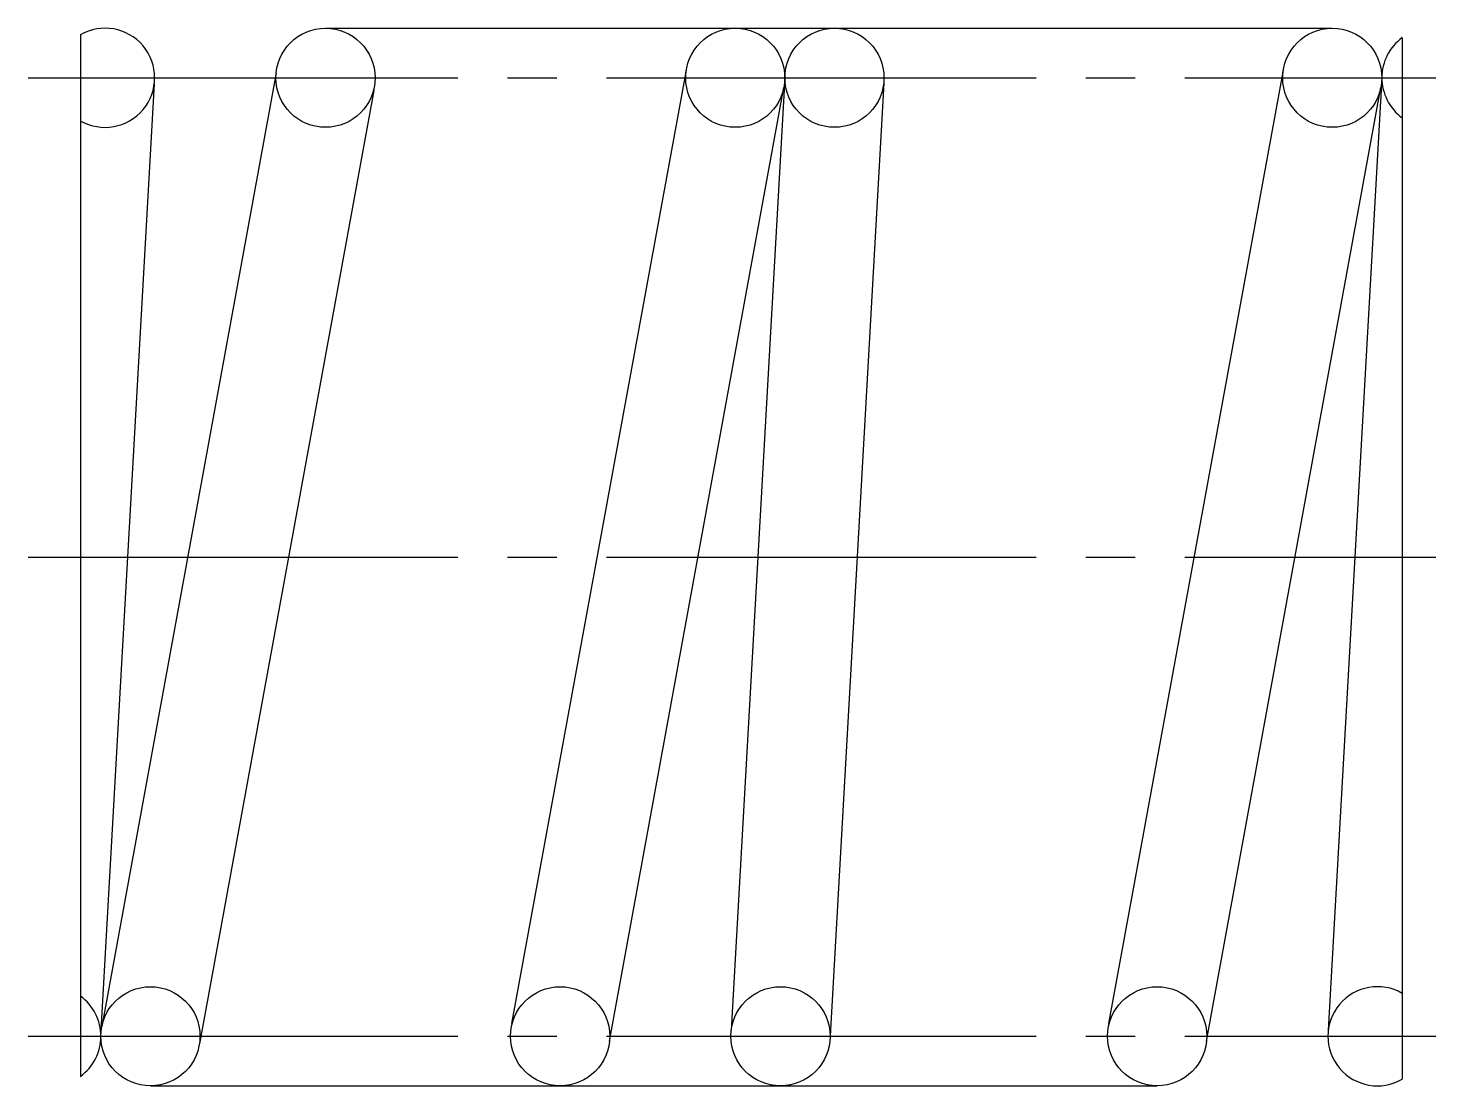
# Model space of a CAD drawing. Extents: x 2.6 to 39.7, y 2.5 to 33.6.
# Drawn here: x 29.03 to 39.68, y 25.6 to 33.6 of the extents above; entities outside this region: 2.
import ezdxf

# ---------------------------------------------------------------- set-up
doc = ezdxf.new("R2010")
doc.units = 0
doc.header["$LTSCALE"] = 0.25
doc.linetypes.add('CENTER', pattern=[17.5, 13, -1.5, 1.5, -1.5])
doc.linetypes.add('PHANTOM', pattern=[63.5, 31.75, -6.35, 6.35, -6.35, 6.35, -6.35])
doc.layers.get('0').update_dxf_attribs({"linetype": 'CONTINUOUS'})
doc.layers.add('CENTER', color=1, linetype='CENTER')

msp = doc.modelspace()

# ---------------------------------------------------------------- linework, layer by layer
at = {"color": 7, "linetype": 'CONTINUOUS'}
for p, q in [((29.429, 33.549), (29.429, 25.671)), ((39.429, 25.649), (39.429, 33.527)), ((30.91, 33.26), (29.591, 26.049)), ((37.21, 26.07), (38.529, 33.282)), ((39.274, 33.224), (38.869, 26.02)), ((29.584, 25.974), (29.989, 33.178)), ((31.648, 33.128), (30.329, 25.916)), ((37.948, 25.938), (39.267, 33.15))]:
    msp.add_line(p, q, dxfattribs=at)
at = {"color": 3, "linetype": 'PHANTOM'}
for p, q in [((31.283, 33.599), (38.899, 33.599)), ((32.693, 26.07), (34.013, 33.282)), ((34.758, 33.224), (34.353, 26.02)), ((33.432, 25.938), (34.751, 33.15)), ((35.507, 33.182), (35.102, 25.978)), ((29.959, 25.599), (37.574, 25.599))]:
    msp.add_line(p, q, dxfattribs=at)
at = {"color": 7, "linetype": 'CONTINUOUS'}
for centre in [(31.283, 33.224), (38.899, 33.224), (29.959, 25.974), (37.574, 25.974)]:
    msp.add_circle(centre, 0.375, dxfattribs=at)
at = {"color": 3, "linetype": 'PHANTOM'}
for centre in [(34.383, 33.224), (35.133, 33.224), (33.058, 25.974), (34.725, 25.974)]:
    msp.add_circle(centre, 0.375, dxfattribs=at)
at = {"color": 7, "linetype": 'CONTINUOUS'}
for centre, start, end in [((29.616, 33.224), 240, 120), ((39.649, 33.224), 126.0098, 233.9902), ((39.241, 25.974), 60, 300), ((29.209, 25.974), 306.0098, 53.9902)]:
    msp.add_arc(centre, 0.375, start, end, dxfattribs=at)
at = {"layer": 'CENTER', "color": 1, "linetype": 'CENTER'}
for p, q in [((29.034, 33.224), (39.682, 33.224)), ((29.034, 29.599), (39.682, 29.599)), ((29.034, 25.974), (39.682, 25.974))]:
    msp.add_line(p, q, dxfattribs=at)

# ---------------------------------------------------------------- texts
for s, p in [('UTT8-10', (2.5, 6.25)), ('UTT08', (2.5, 2.5))]:
    msp.add_text(s, height=1).set_placement(p)

doc.saveas('drawing.dxf')
